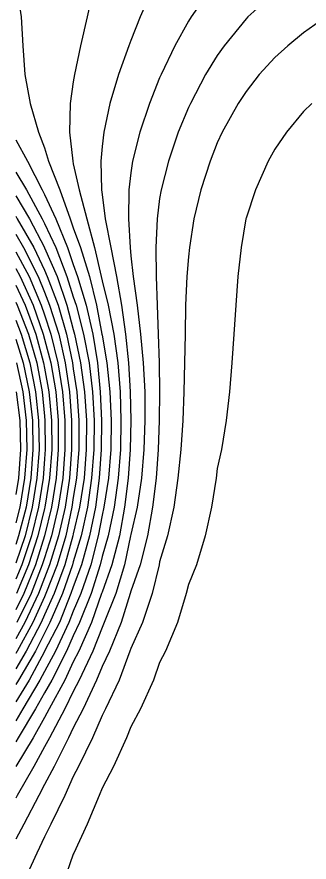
# Model space of a CAD drawing. Header units: inches. Extents: x -3765 to -2207, y 6717241 to 6718976.
# Drawn here: x -2791.7 to -2753.6, y 6718006.2 to 6718116.1 of the extents above; entities that cross this region are included whole.
import ezdxf

# ---------------------------------------------------------------- set-up
doc = ezdxf.new("R2010")
doc.units = ezdxf.units.IN
doc.header["$MEASUREMENT"] = 0

msp = doc.modelspace()

# ---------------------------------------------------------------- linework, layer by layer
for points in [[(-2791.66, 6718119.82), (-2791.09, 6718116.08), (-2790.89, 6718112.33), (-2790.62, 6718108.58), (-2789.94, 6718104.83), (-2788.84, 6718101.08), (-2788.06, 6718099.04), (-2787.52, 6718097.33), (-2786.06, 6718093.59), (-2784.73, 6718089.84), (-2784.31, 6718088.68), (-2783.39, 6718086.09), (-2782.22, 6718082.34), (-2781.29, 6718078.59), (-2780.58, 6718074.85), (-2780.56, 6718074.72), (-2779.93, 6718071.1), (-2779.54, 6718067.35), (-2779.37, 6718063.6), (-2779.43, 6718059.85), (-2779.74, 6718056.11), (-2780.33, 6718052.36), (-2780.56, 6718051.33), (-2781.07, 6718048.61), (-2782.04, 6718044.86), (-2783.33, 6718041.11), (-2784.31, 6718038.85), (-2784.89, 6718037.37), (-2786.62, 6718033.62), (-2788.06, 6718031.01), (-2788.67, 6718029.87), (-2790.86, 6718026.12), (-2791.81, 6718024.6)], [(-2781.69, 6718119.82), (-2782.51, 6718116.08), (-2783.37, 6718112.33), (-2784.16, 6718108.58), (-2784.31, 6718107.63), (-2784.71, 6718104.83), (-2784.79, 6718101.08), (-2784.39, 6718097.33), (-2784.31, 6718097), (-2783.56, 6718093.59), (-2782.53, 6718089.84), (-2781.55, 6718086.09), (-2780.69, 6718082.34), (-2780.56, 6718081.79), (-2779.77, 6718078.59), (-2779.04, 6718074.85), (-2778.53, 6718071.1), (-2778.22, 6718067.35), (-2778.1, 6718063.6), (-2778.18, 6718059.85), (-2778.46, 6718056.11), (-2778.98, 6718052.36), (-2779.78, 6718048.61), (-2780.56, 6718045.96), (-2780.83, 6718044.86), (-2781.98, 6718041.11), (-2783.49, 6718037.37), (-2784.31, 6718035.64), (-2785.2, 6718033.62), (-2787.11, 6718029.87), (-2788.06, 6718028.2), (-2789.21, 6718026.12), (-2791.5, 6718022.37), (-2791.81, 6718021.86)], [(-2766.35, 6718119.82), (-2768.97, 6718116.08), (-2769.32, 6718115.52), (-2771.08, 6718112.33), (-2772.87, 6718108.58), (-2773.07, 6718108.14), (-2774.4, 6718104.83), (-2775.66, 6718101.08), (-2776.58, 6718097.33), (-2776.82, 6718095.83), (-2777.09, 6718093.59), (-2777.14, 6718089.84), (-2776.92, 6718086.09), (-2776.82, 6718085.04), (-2776.51, 6718082.34), (-2776.01, 6718078.59), (-2775.55, 6718074.85), (-2775.21, 6718071.1), (-2775.01, 6718067.35), (-2774.98, 6718063.6), (-2775.11, 6718059.85), (-2775.45, 6718056.11), (-2776.01, 6718052.36), (-2776.82, 6718048.81), (-2776.85, 6718048.61), (-2777.66, 6718044.86), (-2778.77, 6718041.11), (-2780.27, 6718037.37), (-2780.56, 6718036.72), (-2781.75, 6718033.62), (-2783.53, 6718029.87), (-2784.31, 6718028.39), (-2785.4, 6718026.12), (-2787.41, 6718022.37), (-2788.06, 6718021.21), (-2789.43, 6718018.63), (-2791.61, 6718014.88), (-2791.81, 6718014.53)], [(-2773.95, 6718119.82), (-2775.6, 6718116.08), (-2776.82, 6718113.03), (-2777.08, 6718112.33), (-2778.42, 6718108.58), (-2779.55, 6718104.83), (-2780.35, 6718101.08), (-2780.56, 6718099.24), (-2780.74, 6718097.33), (-2780.64, 6718093.59), (-2780.56, 6718092.98), (-2780.14, 6718089.84), (-2779.41, 6718086.09), (-2778.67, 6718082.34), (-2778.02, 6718078.59), (-2777.5, 6718074.85), (-2777.13, 6718071.1), (-2776.9, 6718067.35), (-2776.83, 6718063.6), (-2776.92, 6718059.85), (-2777.17, 6718056.11), (-2777.63, 6718052.36), (-2778.31, 6718048.61), (-2779.3, 6718044.86), (-2780.56, 6718041.32), (-2780.63, 6718041.11), (-2781.92, 6718037.37), (-2783.61, 6718033.62), (-2784.31, 6718032.24), (-2785.42, 6718029.87), (-2787.44, 6718026.12), (-2788.06, 6718025.03), (-2789.52, 6718022.37), (-2791.8, 6718018.63)], [(-2758.08, 6718119.24), (-2761.57, 6718116.08), (-2761.82, 6718115.83), (-2764.68, 6718112.33), (-2765.57, 6718111.08), (-2767.08, 6718108.58), (-2769.07, 6718104.83), (-2769.32, 6718104.29), (-2770.64, 6718101.08), (-2771.92, 6718097.33), (-2772.89, 6718093.59), (-2773.07, 6718092.47), (-2773.4, 6718089.84), (-2773.56, 6718086.09), (-2773.53, 6718082.34), (-2773.41, 6718078.59), (-2773.27, 6718074.85), (-2773.14, 6718071.1), (-2773.08, 6718067.35), (-2773.11, 6718063.6), (-2773.26, 6718059.85), (-2773.54, 6718056.11), (-2774, 6718052.36), (-2774.67, 6718048.61), (-2775.62, 6718044.86), (-2776.82, 6718041.43), (-2776.9, 6718041.11), (-2778.07, 6718037.37), (-2779.61, 6718033.62), (-2780.56, 6718031.65), (-2781.3, 6718029.87), (-2783.03, 6718026.12), (-2784.31, 6718023.68), (-2784.93, 6718022.37), (-2786.81, 6718018.63), (-2788.06, 6718016.31), (-2788.79, 6718014.88), (-2790.76, 6718011.13), (-2791.81, 6718009.19)], [(-2751.4, 6718116.08), (-2754.33, 6718114), (-2756.39, 6718112.33), (-2758.08, 6718110.81), (-2760.1, 6718108.58), (-2761.82, 6718106.39), (-2762.83, 6718104.83), (-2764.91, 6718101.08), (-2765.57, 6718099.69), (-2766.5, 6718097.33), (-2767.72, 6718093.59), (-2768.61, 6718089.84), (-2769.19, 6718086.09), (-2769.32, 6718084.89), (-2769.51, 6718082.34), (-2769.68, 6718078.59), (-2769.76, 6718074.85), (-2769.83, 6718071.1), (-2769.91, 6718067.35), (-2770.06, 6718063.6), (-2770.3, 6718059.85), (-2770.68, 6718056.11), (-2771.23, 6718052.36), (-2772.04, 6718048.61), (-2773.07, 6718045.23), (-2773.14, 6718044.86), (-2774.06, 6718041.11), (-2775.31, 6718037.37), (-2776.82, 6718034), (-2776.94, 6718033.62), (-2778.34, 6718029.87), (-2780.13, 6718026.12), (-2780.56, 6718025.29), (-2781.8, 6718022.37), (-2783.65, 6718018.63), (-2784.31, 6718017.33), (-2785.42, 6718014.88), (-2787.25, 6718011.13), (-2788.06, 6718009.49), (-2789.04, 6718007.38), (-2790.79, 6718003.63)], [(-2753.25, 6718104.83), (-2754.33, 6718103.77), (-2756.54, 6718101.08), (-2758.08, 6718098.9), (-2758.93, 6718097.33), (-2760.57, 6718093.59), (-2761.82, 6718089.92), (-2761.85, 6718089.84), (-2762.46, 6718086.09), (-2762.87, 6718082.34), (-2763.16, 6718078.59), (-2763.4, 6718074.85), (-2763.66, 6718071.1), (-2763.98, 6718067.35), (-2764.4, 6718063.6), (-2765.01, 6718059.85), (-2765.57, 6718057.4), (-2765.73, 6718056.11), (-2766.32, 6718052.36), (-2767.13, 6718048.61), (-2768.28, 6718044.86), (-2769.32, 6718042.32), (-2769.61, 6718041.11), (-2770.73, 6718037.37), (-2772.32, 6718033.62), (-2773.07, 6718032.17), (-2773.87, 6718029.87), (-2775.54, 6718026.12), (-2776.82, 6718023.79), (-2777.39, 6718022.37), (-2779.08, 6718018.63), (-2780.56, 6718015.82), (-2780.96, 6718014.88), (-2782.51, 6718011.13), (-2784.26, 6718007.38), (-2784.31, 6718007.26), (-2785.6, 6718003.63)], [(-2791.81, 6718100.09), (-2790.28, 6718097.33), (-2788.36, 6718093.59), (-2788.06, 6718093.01), (-2786.57, 6718089.84), (-2785.07, 6718086.09), (-2784.31, 6718083.91), (-2783.76, 6718082.34), (-2782.62, 6718078.59), (-2781.77, 6718074.85), (-2781.17, 6718071.1), (-2780.79, 6718067.35), (-2780.62, 6718063.6), (-2780.66, 6718059.85), (-2780.92, 6718056.11), (-2781.42, 6718052.36), (-2782.18, 6718048.61), (-2783.24, 6718044.86), (-2784.31, 6718042), (-2784.61, 6718041.11), (-2786.12, 6718037.37), (-2788.05, 6718033.62), (-2788.06, 6718033.6), (-2790.06, 6718029.87), (-2791.81, 6718027.07)], [(-2791.81, 6718095.91), (-2790.39, 6718093.59), (-2788.37, 6718089.84), (-2788.06, 6718089.24), (-2786.58, 6718086.09), (-2785.13, 6718082.34), (-2784.31, 6718079.71), (-2783.95, 6718078.59), (-2782.96, 6718074.85), (-2782.26, 6718071.1), (-2781.81, 6718067.35), (-2781.61, 6718063.6), (-2781.64, 6718059.85), (-2781.92, 6718056.11), (-2782.45, 6718052.36), (-2783.28, 6718048.61), (-2784.31, 6718045.25), (-2784.42, 6718044.86), (-2785.7, 6718041.11), (-2787.35, 6718037.37), (-2788.06, 6718035.98), (-2789.24, 6718033.62), (-2791.45, 6718029.87), (-2791.81, 6718029.29)], [(-2791.81, 6718092.8), (-2789.99, 6718089.84), (-2788.08, 6718086.09), (-2788.06, 6718086.05), (-2786.41, 6718082.34), (-2785.13, 6718078.59), (-2784.31, 6718075.46), (-2784.14, 6718074.85), (-2783.35, 6718071.1), (-2782.84, 6718067.35), (-2782.6, 6718063.6), (-2782.62, 6718059.85), (-2782.91, 6718056.11), (-2783.49, 6718052.36), (-2784.31, 6718048.87), (-2784.37, 6718048.61), (-2785.41, 6718044.86), (-2786.79, 6718041.11), (-2788.06, 6718038.36), (-2788.5, 6718037.37), (-2790.44, 6718033.62), (-2791.81, 6718031.34)], [(-2791.81, 6718090.17), (-2791.61, 6718089.84), (-2789.43, 6718086.09), (-2788.06, 6718083.16), (-2787.7, 6718082.34), (-2786.26, 6718078.59), (-2785.19, 6718074.85), (-2784.42, 6718071.1), (-2784.31, 6718070.32), (-2783.87, 6718067.35), (-2783.59, 6718063.6), (-2783.6, 6718059.85), (-2783.91, 6718056.11), (-2784.31, 6718053.61), (-2784.49, 6718052.36), (-2785.29, 6718048.61), (-2786.4, 6718044.86), (-2787.87, 6718041.11), (-2788.06, 6718040.71), (-2789.56, 6718037.37), (-2791.63, 6718033.62), (-2791.81, 6718033.32)], [(-2791.81, 6718087.83), (-2790.79, 6718086.09), (-2788.9, 6718082.34), (-2788.06, 6718080.3), (-2787.39, 6718078.59), (-2786.21, 6718074.85), (-2785.36, 6718071.1), (-2784.82, 6718067.35), (-2784.55, 6718063.6), (-2784.55, 6718059.85), (-2784.82, 6718056.11), (-2785.37, 6718052.36), (-2786.22, 6718048.61), (-2787.39, 6718044.86), (-2788.06, 6718043.17), (-2788.85, 6718041.11), (-2790.61, 6718037.37), (-2791.81, 6718035.22)], [(-2791.81, 6718085.56), (-2790.07, 6718082.34), (-2788.48, 6718078.59), (-2788.06, 6718077.35), (-2787.23, 6718074.85), (-2786.31, 6718071.1), (-2785.71, 6718067.35), (-2785.41, 6718063.6), (-2785.4, 6718059.85), (-2785.68, 6718056.11), (-2786.26, 6718052.36), (-2787.14, 6718048.61), (-2788.06, 6718045.78), (-2788.35, 6718044.86), (-2789.81, 6718041.11), (-2791.67, 6718037.37)], [(-2791.81, 6718083.39), (-2791.24, 6718082.34), (-2789.53, 6718078.59), (-2788.23, 6718074.85), (-2788.06, 6718074.19), (-2787.25, 6718071.1), (-2786.6, 6718067.35), (-2786.28, 6718063.6), (-2786.26, 6718059.85), (-2786.54, 6718056.11), (-2787.14, 6718052.36), (-2788.06, 6718048.63), (-2788.06, 6718048.61), (-2789.23, 6718044.86), (-2790.76, 6718041.11), (-2791.81, 6718039.02)], [(-2791.81, 6718081.21), (-2790.57, 6718078.59), (-2789.18, 6718074.85), (-2788.19, 6718071.1), (-2788.06, 6718070.41), (-2787.5, 6718067.35), (-2787.14, 6718063.6), (-2787.11, 6718059.85), (-2787.4, 6718056.11), (-2788.02, 6718052.36), (-2788.06, 6718052.2), (-2788.91, 6718048.61), (-2790.12, 6718044.86), (-2791.72, 6718041.11)], [(-2791.81, 6718079.01), (-2791.61, 6718078.59), (-2790.14, 6718074.85), (-2789.07, 6718071.1), (-2788.37, 6718067.35), (-2788.06, 6718064.17), (-2788, 6718063.6), (-2787.96, 6718059.85), (-2788.06, 6718058.63), (-2788.25, 6718056.11), (-2788.84, 6718052.36), (-2789.75, 6718048.61), (-2791.01, 6718044.86), (-2791.81, 6718042.99)], [(-2791.81, 6718076.66), (-2791.09, 6718074.85), (-2789.96, 6718071.1), (-2789.21, 6718067.35), (-2788.82, 6718063.6), (-2788.77, 6718059.85), (-2789.05, 6718056.11), (-2789.65, 6718052.36), (-2790.59, 6718048.61), (-2791.81, 6718045.09)], [(-2791.81, 6718074.17), (-2790.84, 6718071.1), (-2790.05, 6718067.35), (-2789.64, 6718063.6), (-2789.57, 6718059.85), (-2789.85, 6718056.11), (-2790.46, 6718052.36), (-2791.43, 6718048.61), (-2791.81, 6718047.52)], [(-2791.72, 6718071.1), (-2790.89, 6718067.35), (-2790.45, 6718063.6), (-2790.37, 6718059.85), (-2790.65, 6718056.11), (-2791.28, 6718052.36), (-2791.81, 6718050.33)], [(-2791.73, 6718067.35), (-2791.27, 6718063.6), (-2791.18, 6718059.85), (-2791.45, 6718056.11), (-2791.81, 6718054)]]:
    msp.add_lwpolyline(points)

doc.saveas('drawing.dxf')
